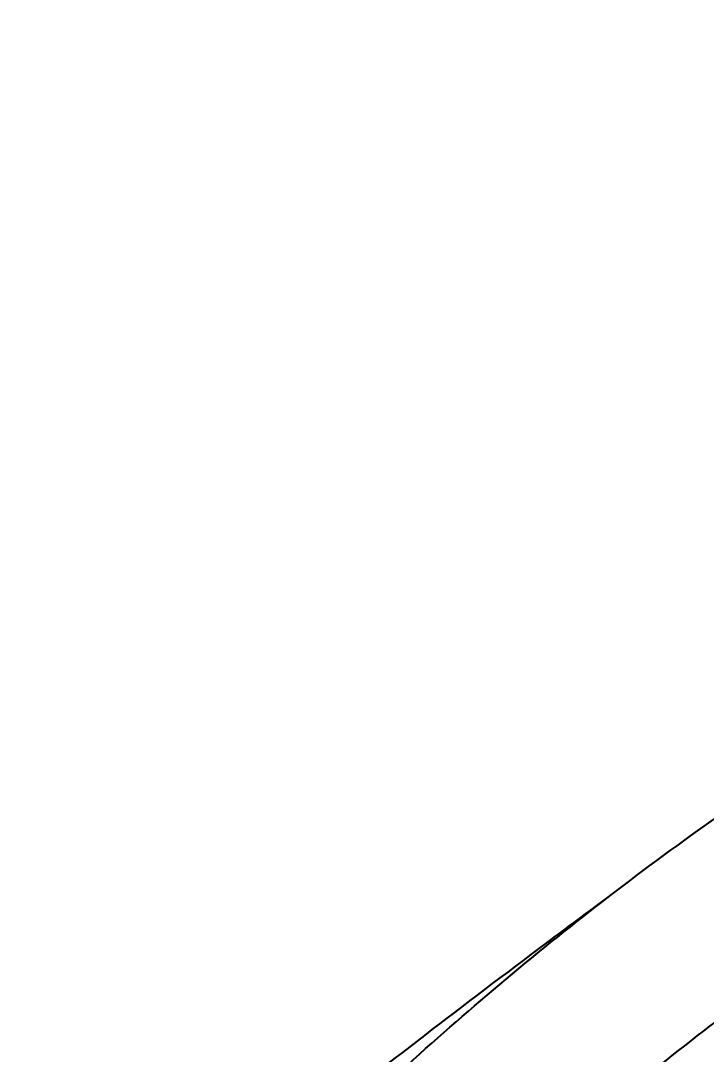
# Model space of a CAD drawing. Header units: feet. Extents: x 2321988 to 2329858, y 6722724 to 6730499.
# Drawn here: x 2326034.216 to 2326034.608, y 6726825.393 to 6726825.983 of the extents above; entities that cross this region are included whole.
import ezdxf

# ---------------------------------------------------------------- set-up
doc = ezdxf.new("R2010")
doc.units = ezdxf.units.FT
doc.header["$MEASUREMENT"] = 0
doc.header["$PDSIZE"] = 5
doc.layers.add('BESS Dimensions', color=3, linetype='Continuous')
doc.layers.add('C-BESS-EQUIPMENT', color=255, linetype='Continuous')
doc.styles.add('TG_DIMS', font='arial.ttf')
doc.dimstyles.new('TG-PROPOSED-ANNO', dxfattribs={"dimtxt": 0.1, "dimasz": 0.1, "dimexe": 0.05, "dimexo": 0.05, "dimgap": 0.02, "dimtad": 0, "dimtih": 1, "dimtoh": 1, "dimdsep": 46, "dimtxsty": 'TG_DIMS', "dimcen": 0, "dimclrd": 256, "dimclre": 256, "dimclrt": 256, "dimaunit": 1, "dimadec": 6, "dimazin": 2, "dimtfac": 1, "dimtofl": 0, "dimtmove": 1, "dimatfit": 3, "dimfxl": 1, "dimtolj": 1, "dimtzin": 0, "dimarcsym": 0})

# ---------------------------------------------------------------- blocks, each defined once
blk = doc.blocks.new('Midpoint Site Plan$0$GA 34.5kV 10MVAR Cap Bank top')
at = {"color": 0}
blk.add_line((-29.8416, -39.369), (-26.6921, -39.369), dxfattribs=at)
blk.add_arc((-26.8684, -29.3315), 8.5625, 180, 270, dxfattribs=at)
for points, knots in [([(-36.7123, -36.7235), (-36.494, -36.8869), (-36.2082, -37.0528), (-35.521, -37.3634), (-35.12, -37.5086), (-34.2283, -37.7649), (-33.7378, -37.8762), (-32.6952, -38.0572), (-32.1432, -38.1269), (-31.008, -38.2203), (-30.4248, -38.244), (-29.8416, -38.244)], [0.419991, 0.419991, 0.419991, 0.419991, 0.644394, 0.644394, 0.868798, 0.868798, 1.093202, 1.093202, 1.317606, 1.317606, 1.54201, 1.54201, 1.54201, 1.54201]), ([(-37.3865, -37.6241), (-37.0855, -37.8494), (-36.7306, -38.0512), (-35.9254, -38.4152), (-35.4749, -38.5771), (-34.4951, -38.8588), (-33.9659, -38.9784), (-32.8519, -39.1718), (-32.2671, -39.2455), (-31.0687, -39.3441), (-30.4551, -39.369), (-29.8416, -39.369)], [0.419991, 0.419991, 0.419991, 0.419991, 0.644394, 0.644394, 0.868798, 0.868798, 1.093202, 1.093202, 1.317606, 1.317606, 1.54201, 1.54201, 1.54201, 1.54201]), ([(-34.1281, -39.2163), (-33.8402, -39.2359), (-33.5364, -39.2539), (-32.9024, -39.2861), (-32.5721, -39.3004), (-31.8913, -39.3251), (-31.5406, -39.3355), (-31.0063, -39.348), (-30.8277, -39.3516), (-30.6479, -39.3547)], [0.8572675, 0.8572675, 0.8572675, 0.8572675, 0.9957616, 0.9957616, 1.1342557, 1.1342557, 1.2727499, 1.2727499, 1.3412448, 1.3412448, 1.3412448, 1.3412448])]:
    blk.add_open_spline(points, degree=3, knots=knots, dxfattribs=at)
blk = doc.blocks.new('*D110')
at = {"layer": 'BESS Dimensions', "lineweight": -2, "transparency": 16777216}
for p, q in [((2325959.34189, 6726878.57879), (2325907.90665, 6726841.93239)), ((2325917.78142, 6726836.6894), (2325957.7158, 6726780.63931)), ((2326007.72205, 6726710.45279), (2325967.78767, 6726766.50288)), ((2326060.88777, 6726736.05358), (2326009.45252, 6726699.40718))]:
    blk.add_line(p, q, dxfattribs=at)
at = {"layer": 'BESS Dimensions', "transparency": 16777216}
for points in [[(2325919.13881, 6726837.65651), (2325916.42404, 6726835.7223), (2325911.9788, 6726844.8337)], [(2326009.07944, 6726711.41989), (2326006.36467, 6726709.48568), (2326013.52467, 6726702.30849)]]:
    blk.add_solid(points, dxfattribs=at)
at = {"layer": 'Defpoints', "color": 0, "transparency": 16777216}
for p in [(2325963.41404, 6726881.48011), (2326064.95991, 6726738.95489), (2326013.52467, 6726702.30849)]:
    blk.add_point(p, dxfattribs=at)
at = {"layer": 'BESS Dimensions', "transparency": 16777216, "insert": (2325962.75174, 6726773.5711), "char_height": 10, "attachment_point": 5, "style": 'TG_DIMS'}
blk.add_mtext("\\A1;175'", dxfattribs=at)

msp = doc.modelspace()

# ---------------------------------------------------------------- block references
at = {"layer": 'C-BESS-EQUIPMENT', "xscale": -0.08333333333333331, "yscale": 0.08333333333333331, "zscale": 0.08333333333333331, "rotation": 215.4689808292026}
msp.add_blockref('Midpoint Site Plan$0$GA 34.5kV 10MVAR Cap Bank top', (2326038.5356, 6726824.29451), dxfattribs=at)

# ---------------------------------------------------------------- dimensions: what is measured, and where the dimension line sits
at = {"layer": 'BESS Dimensions'}
dim = msp.add_aligned_dim(p1=(2325963.41404, 6726881.48011), p2=(2326064.95991, 6726738.95489), distance=-63.15491, dimstyle='TG-PROPOSED-ANNO', override={"dimscale": 50, "dimpost": "'"}, dxfattribs=at)
dim.commit()
dim.dimension.update_dxf_attribs({"geometry": '*D110', "text_midpoint": (2325962.75174, 6726773.5711)})

doc.saveas('drawing.dxf')
